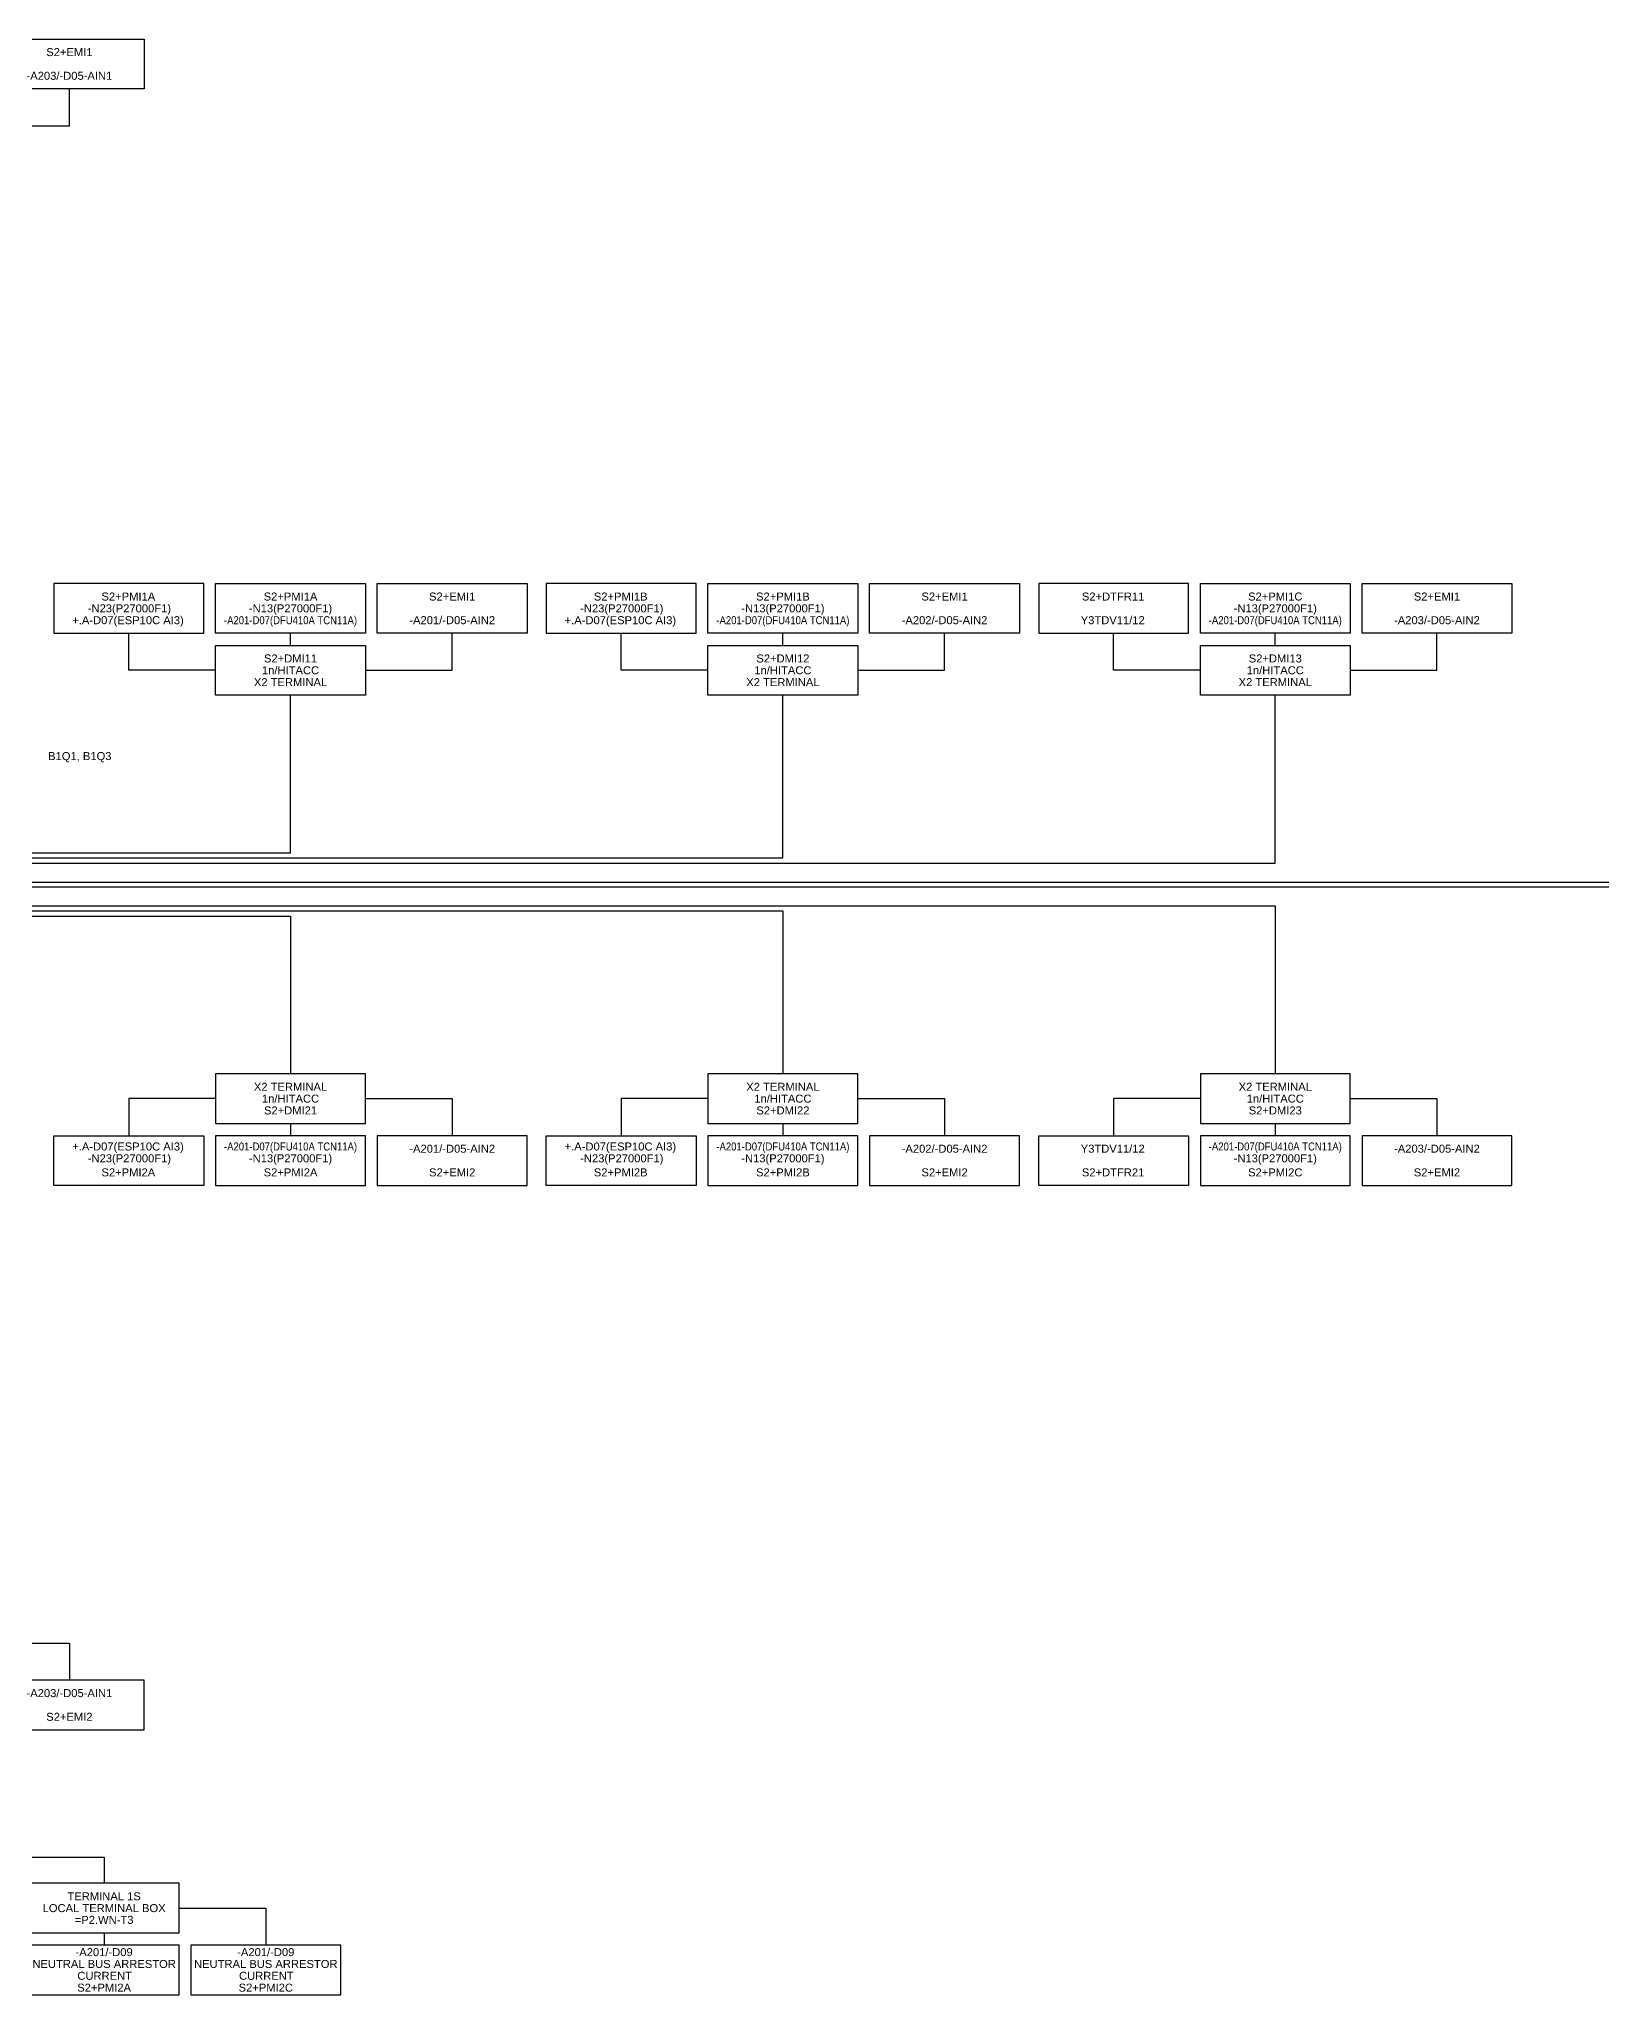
# Model space of a CAD drawing. Header units: inches. Extents: x -2066 to 1905, y 226 to 1109.
# Drawn here: x 1007 to 1456, y 374 to 936 of the extents above; entities that cross this region are included whole.
import ezdxf
from ezdxf.enums import TextEntityAlignment as Align

# ---------------------------------------------------------------- set-up
doc = ezdxf.new("R2010")
doc.units = ezdxf.units.IN
doc.header["$MEASUREMENT"] = 0
doc.styles.get("Standard").update_dxf_attribs({"font": 'arial.ttf'})

msp = doc.modelspace()

# ---------------------------------------------------------------- linework, layer by layer
at = {"color": 6}
for p, q in [((1015.26, 910.76), (1015.26, 921.43)), ((990.33, 910.76), (1015.26, 910.76)), ((700.6, 693.39), (1553.79, 693.39)), ((700.6, 692.05), (1553.79, 692.05)), ((990.33, 474.68), (1015.26, 474.68)), ((1015.26, 474.68), (1015.26, 464.01))]:
    msp.add_line(p, q, dxfattribs=at)
at = {"color": 41, "true_color": 0xf4ee51}
for p, q in [((1032.35, 754.28), (1032.35, 764.94)), ((1078.81, 761.41), (1078.81, 764.94)), ((1125.27, 754.28), (1125.27, 764.94)), ((1173.85, 754.28), (1173.85, 764.94)), ((1220.31, 761.41), (1220.31, 764.94)), ((1266.77, 754.28), (1266.77, 764.94)), ((1315.35, 754.28), (1315.35, 764.94)), ((1361.81, 761.41), (1361.81, 764.94)), ((1408.27, 754.28), (1408.27, 764.94)), ((1057.28, 754.28), (1032.35, 754.28)), ((1100.34, 754.28), (1125.27, 754.28)), ((1198.78, 754.28), (1173.85, 754.28)), ((1241.84, 754.28), (1266.77, 754.28)), ((1340.28, 754.28), (1315.35, 754.28)), ((1383.34, 754.28), (1408.27, 754.28)), ((1078.81, 701.79), (1078.81, 747.14)), ((1220.31, 700.33), (1220.31, 747.14)), ((1361.81, 698.86), (1361.81, 747.14)), ((748.26, 698.86), (1361.81, 698.86)), ((749.73, 700.33), (1220.31, 700.33)), ((751.19, 701.79), (1078.81, 701.79)), ((748.26, 686.58), (1361.81, 686.58)), ((1361.81, 686.58), (1361.81, 638.3)), ((749.73, 685.11), (1220.31, 685.11)), ((751.19, 683.65), (1078.81, 683.65)), ((1078.81, 683.65), (1078.81, 638.3)), ((1220.31, 685.11), (1220.31, 638.3)), ((1057.28, 631.16), (1032.35, 631.16)), ((1032.35, 631.16), (1032.35, 620.5)), ((1100.34, 631.16), (1125.27, 631.16)), ((1125.27, 631.16), (1125.27, 620.5)), ((1198.78, 631.16), (1173.85, 631.16)), ((1173.85, 631.16), (1173.85, 620.5)), ((1241.84, 631.16), (1266.77, 631.16)), ((1266.77, 631.16), (1266.77, 620.5)), ((1340.28, 631.16), (1315.35, 631.16)), ((1315.35, 631.16), (1315.35, 620.5)), ((1383.34, 631.16), (1408.27, 631.16)), ((1408.27, 631.16), (1408.27, 620.5)), ((1078.81, 624.03), (1078.81, 620.5)), ((1220.31, 624.03), (1220.31, 620.5)), ((1361.81, 624.03), (1361.81, 620.5))]:
    msp.add_line(p, q, dxfattribs=at)
for p, q in [((605.14, 413.08), (1025.24, 413.08)), ((1025.24, 413.08), (1025.24, 405.62)), ((1046.77, 398.48), (1071.7, 398.48)), ((1071.7, 398.48), (1071.7, 387.81)), ((1025.24, 391.34), (1025.24, 387.81))]:
    msp.add_line(p, q)
at = {"color": 6}
for points in [[(993.73, 935.7), (1036.79, 935.7), (1036.79, 921.43), (993.73, 921.43)], [(993.73, 449.74), (1036.79, 449.74), (1036.79, 464.01), (993.73, 464.01)]]:
    msp.add_lwpolyline(points, close=True, dxfattribs=at)
at = {"color": 41, "true_color": 0xf4ee51}
for points in [[(1053.88, 779.22), (1010.82, 779.22), (1010.82, 764.94), (1053.88, 764.94)], [(1057.28, 779.22), (1100.34, 779.22), (1100.34, 764.94), (1057.28, 764.94)], [(1103.74, 779.22), (1146.8, 779.22), (1146.8, 764.94), (1103.74, 764.94)], [(1195.38, 779.22), (1152.32, 779.22), (1152.32, 764.94), (1195.38, 764.94)], [(1198.78, 779.22), (1241.84, 779.22), (1241.84, 764.94), (1198.78, 764.94)], [(1245.24, 779.22), (1288.3, 779.22), (1288.3, 764.94), (1245.24, 764.94)], [(1336.88, 779.22), (1293.82, 779.22), (1293.82, 764.94), (1336.88, 764.94)], [(1340.28, 779.22), (1383.34, 779.22), (1383.34, 764.94), (1340.28, 764.94)], [(1386.74, 779.22), (1429.8, 779.22), (1429.8, 764.94), (1386.74, 764.94)], [(1057.28, 761.41), (1100.34, 761.41), (1100.34, 747.14), (1057.28, 747.14)], [(1198.78, 761.41), (1241.84, 761.41), (1241.84, 747.14), (1198.78, 747.14)], [(1340.28, 761.41), (1383.34, 761.41), (1383.34, 747.14), (1340.28, 747.14)], [(1057.28, 624.03), (1100.34, 624.03), (1100.34, 638.3), (1057.28, 638.3)], [(1198.78, 624.03), (1241.84, 624.03), (1241.84, 638.3), (1198.78, 638.3)], [(1340.28, 624.03), (1383.34, 624.03), (1383.34, 638.3), (1340.28, 638.3)], [(1053.88, 606.22), (1010.82, 606.22), (1010.82, 620.5), (1053.88, 620.5)], [(1057.28, 606.22), (1100.34, 606.22), (1100.34, 620.5), (1057.28, 620.5)], [(1103.74, 606.22), (1146.8, 606.22), (1146.8, 620.5), (1103.74, 620.5)], [(1195.38, 606.22), (1152.32, 606.22), (1152.32, 620.5), (1195.38, 620.5)], [(1198.78, 606.22), (1241.84, 606.22), (1241.84, 620.5), (1198.78, 620.5)], [(1245.24, 606.22), (1288.3, 606.22), (1288.3, 620.5), (1245.24, 620.5)], [(1336.88, 606.22), (1293.82, 606.22), (1293.82, 620.5), (1336.88, 620.5)], [(1340.28, 606.22), (1383.34, 606.22), (1383.34, 620.5), (1340.28, 620.5)], [(1386.74, 606.22), (1429.8, 606.22), (1429.8, 620.5), (1386.74, 620.5)]]:
    msp.add_lwpolyline(points, close=True, dxfattribs=at)
for points in [[(1003.71, 391.34), (1046.77, 391.34), (1046.77, 405.62), (1003.71, 405.62)], [(1003.71, 373.54), (1046.77, 373.54), (1046.77, 387.81), (1003.71, 387.81)], [(1050.17, 373.54), (1093.23, 373.54), (1093.23, 387.81), (1050.17, 387.81)]]:
    msp.add_lwpolyline(points, close=True)

# ---------------------------------------------------------------- texts
at = {"color": 6}
for s, p in [('S2+EMI1', (1015.26, 931.97)), ('-A203/-D05-AIN1', (1015.26, 925.16)), ('-A203/-D05-AIN1', (1015.26, 460.28)), ('S2+EMI2', (1015.26, 453.47))]:
    msp.add_text(s, height=2.3, dxfattribs=at).set_placement(p, align=Align.MIDDLE_CENTER)
at = {"color": 41, "true_color": 0xf4ee51}
for s, p in [('S2+PMI1A', (1032.2, 775.48)), ('S2+PMI1A', (1078.81, 775.48)), ('S2+EMI1', (1125.27, 775.48)), ('S2+PMI1B', (1173.7, 775.48)), ('S2+PMI1B', (1220.31, 775.48)), ('S2+EMI1', (1266.77, 775.48)), ('S2+DTFR11', (1315.2, 775.48)), ('S2+PMI1C', (1361.81, 775.48)), ('S2+EMI1', (1408.27, 775.48)), ('-N23(P27000F1)', (1032.51, 772.08)), ('-N13(P27000F1)', (1078.81, 772.08)), ('-N23(P27000F1)', (1174.01, 772.08)), ('-N13(P27000F1)', (1220.31, 772.08)), ('-N13(P27000F1)', (1361.81, 772.08)), ('+.A-D07(ESP10C AI3)', (1032.1, 768.68)), ('-A201/-D05-AIN2', (1125.27, 768.68)), ('+.A-D07(ESP10C AI3)', (1173.6, 768.68)), ('-A202/-D05-AIN2', (1266.77, 768.68)), ('Y3TDV11/12', (1315.1, 768.68)), ('-A203/-D05-AIN2', (1408.27, 768.68)), ('1n/HITACC', (1078.81, 754.28)), ('S2+DMI11', (1078.81, 757.68)), ('1n/HITACC', (1220.31, 754.28)), ('S2+DMI12', (1220.31, 757.68)), ('1n/HITACC', (1361.81, 754.28)), ('S2+DMI13', (1361.81, 757.68)), ('X2 TERMINAL', (1078.81, 750.87)), ('X2 TERMINAL', (1220.31, 750.87)), ('X2 TERMINAL', (1361.81, 750.87)), ('B1Q1, B1Q3', (1018.25, 729.62)), ('X2 TERMINAL', (1078.81, 634.56)), ('X2 TERMINAL', (1220.31, 634.56)), ('X2 TERMINAL', (1361.81, 634.56)), ('1n/HITACC', (1078.81, 631.16)), ('1n/HITACC', (1220.31, 631.16)), ('1n/HITACC', (1361.81, 631.16)), ('S2+DMI21', (1078.81, 627.76)), ('S2+DMI22', (1220.31, 627.76)), ('S2+DMI23', (1361.81, 627.76)), ('+.A-D07(ESP10C AI3)', (1032.1, 617.4)), ('+.A-D07(ESP10C AI3)', (1173.6, 617.4)), ('-N23(P27000F1)', (1032.51, 614)), ('-N13(P27000F1)', (1078.81, 614)), ('-A201/-D05-AIN2', (1125.27, 616.76)), ('-N23(P27000F1)', (1174.01, 614)), ('-N13(P27000F1)', (1220.31, 614)), ('-A202/-D05-AIN2', (1266.77, 616.76)), ('Y3TDV11/12', (1315.1, 616.77)), ('-N13(P27000F1)', (1361.81, 614)), ('-A203/-D05-AIN2', (1408.27, 616.77)), ('S2+PMI2A', (1032.2, 609.96)), ('S2+PMI2A', (1078.81, 609.96)), ('S2+EMI2', (1125.27, 609.96)), ('S2+PMI2B', (1173.7, 609.96)), ('S2+PMI2B', (1220.31, 609.96)), ('S2+EMI2', (1266.77, 609.96)), ('S2+DTFR21', (1315.2, 609.96)), ('S2+PMI2C', (1361.81, 609.96)), ('S2+EMI2', (1408.27, 609.96))]:
    msp.add_text(s, height=2.3, dxfattribs=at).set_placement(p, align=Align.MIDDLE_CENTER)
at = {"color": 41, "true_color": 0xf4ee51, "width": 0.85}
for p in [(1078.81, 768.68), (1220.31, 768.68), (1361.81, 768.68), (1078.81, 617.4), (1220.31, 617.4), (1361.81, 617.4)]:
    msp.add_text('-A201-D07(DFU410A TCN11A)', height=2.3, dxfattribs=at).set_placement(p, align=Align.MIDDLE_CENTER)
for s, p in [('LOCAL TERMINAL BOX', (1025.24, 398.48)), ('TERMINAL 1S', (1025.24, 401.88)), ('=P2.WN-T3', (1025.24, 395.11)), ('NEUTRAL BUS ARRESTOR', (1025.24, 382.43)), ('-A201/-D09', (1025.24, 385.83)), ('NEUTRAL BUS ARRESTOR', (1071.7, 382.43)), ('-A201/-D09', (1071.7, 385.83)), ('S2+PMI2A', (1025.24, 375.62)), ('CURRENT', (1025.4, 379.02)), ('S2+PMI2C', (1071.7, 375.62)), ('CURRENT', (1071.86, 379.02))]:
    msp.add_text(s, height=2.3).set_placement(p, align=Align.MIDDLE_CENTER)

doc.saveas('drawing.dxf')
